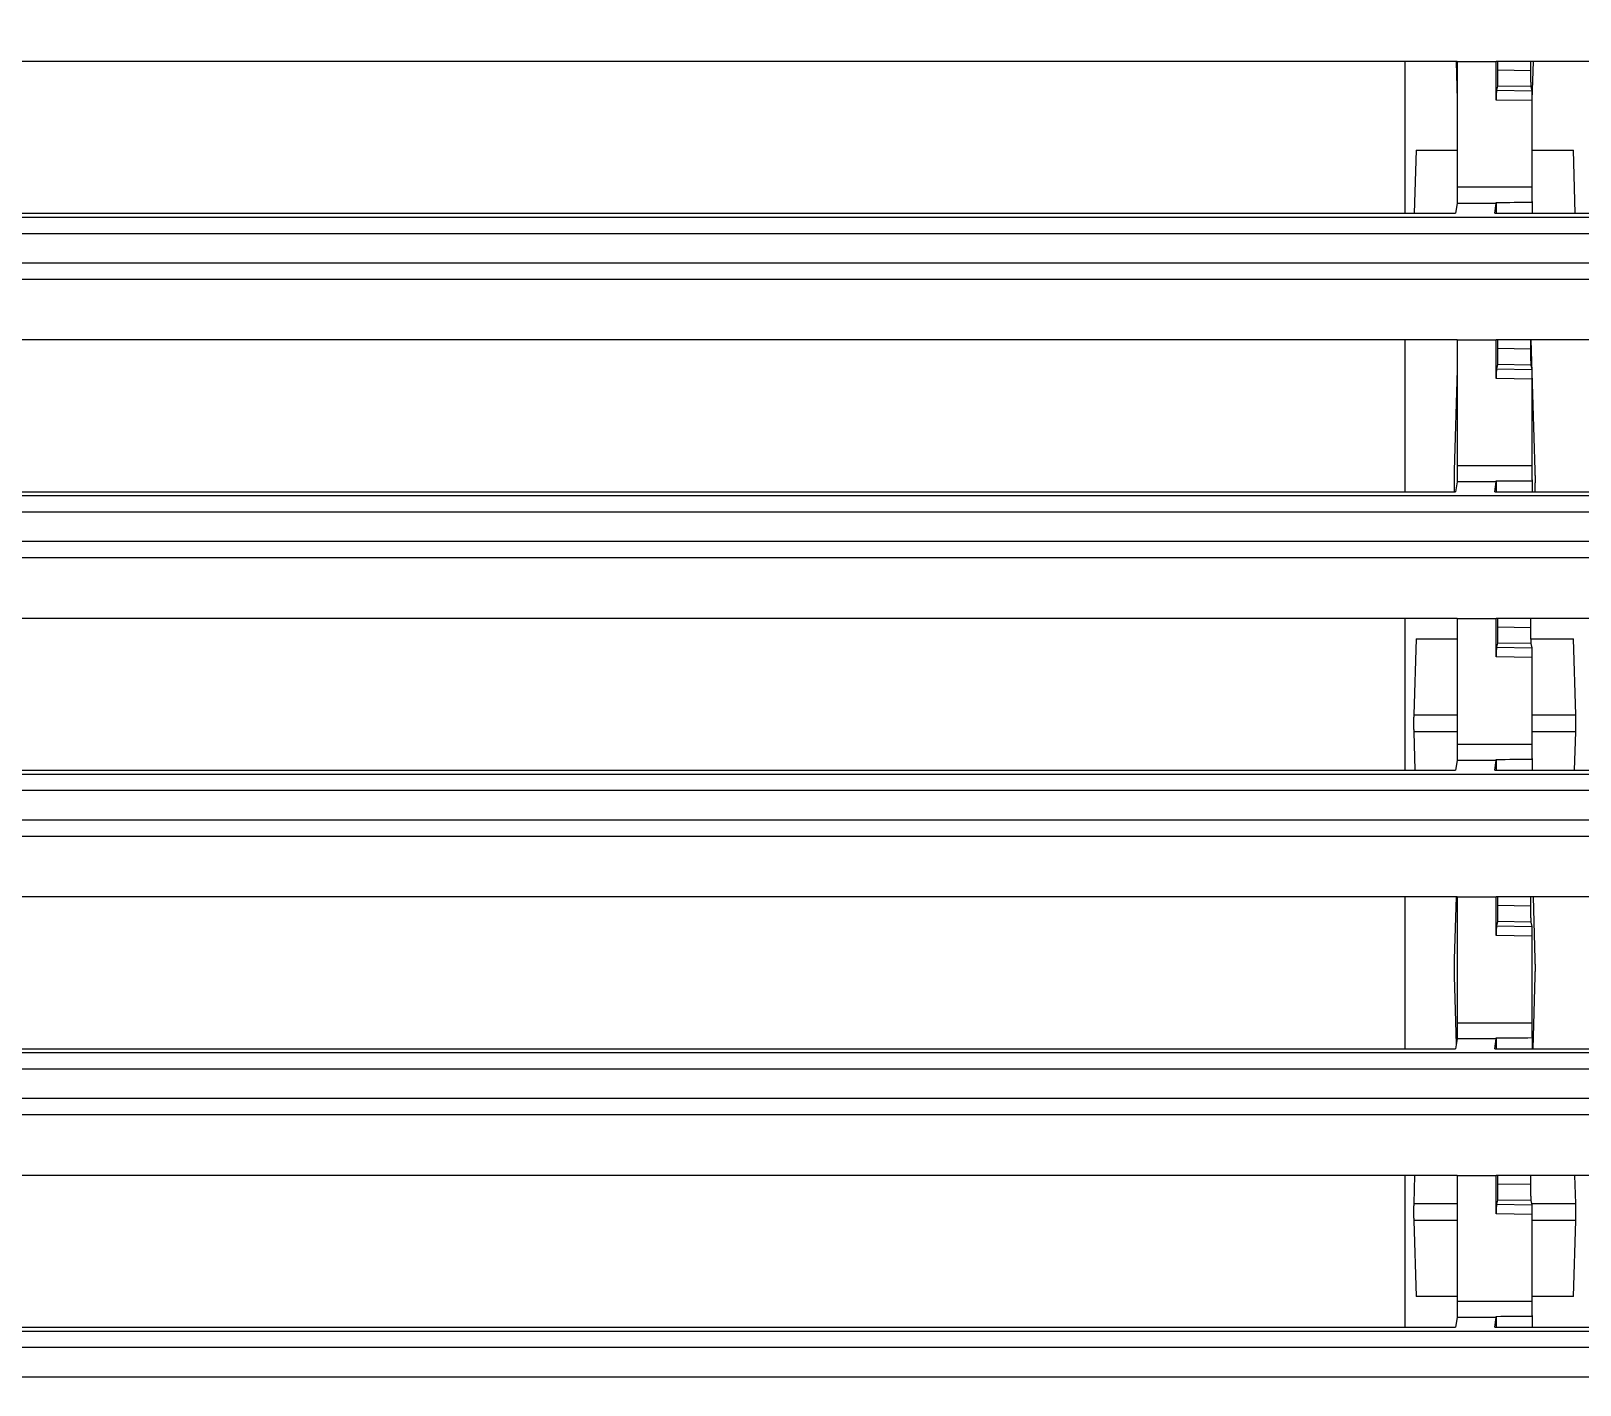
# Model space of a CAD drawing. Header units: millimetres. Extents: x -56261 to 196039, y 9480 to 100001.
# Drawn here: x 33860.22 to 33892.71, y 95823.95 to 95852.35 of the extents above; entities that cross this region are included whole.
import ezdxf

# ---------------------------------------------------------------- set-up
doc = ezdxf.new("R2010")
doc.units = ezdxf.units.MM
doc.set_wipeout_variables(frame=1)
doc.layers.add('SS-AIRCON', color=5, linetype='Continuous')
doc.layers.add('SS-TEXT', color=7, linetype='Continuous')

# ---------------------------------------------------------------- blocks, each defined once
blk = doc.blocks.new('I48T')
at = {"layer": 'SS-AIRCON', "color": 0, "linetype": 'Continuous'}
for p, q in [((-599.9007, -128.01793), (599.9006, -128.01793)), ((599.9006, -128.93208), (-599.9007, -128.93208)), ((578.5326, -129.43017), (-578.5326, -129.43017)), ((-296.101, -129.54772), (-379.5009, -129.54772)), ((-296.101, -129.54772), (-296.143, -129.84899)), ((-296.143, -129.84899), (-294.943, -129.84899)), ((-294.943, -129.84899), (-294.9009, -129.54772)), ((-211.501, -129.54772), (-294.9009, -129.54772)), ((-293.35, -129.54772), (-293.35, -134.21102)), ((-298.5163, -130.4882), (-298.587, -132.82646)), ((-298.5163, -130.4882), (-297.2515, -130.4882)), ((-294.9485, -130.3476), (-297.2515, -130.3476)), ((-297.2515, -130.3476), (-297.2515, -133.0062)), ((-294.9485, -134.21102), (-294.9485, -130.3476)), ((-294.9485, -130.4882), (-293.6838, -130.4882)), ((-293.6131, -132.82646), (-293.6838, -130.4882)), ((-298.587, -132.82646), (-297.2515, -132.82646)), ((-297.2515, -133.0062), (-296.1486, -133.02548)), ((-296.1486, -133.02548), (-296.1486, -134.21102)), ((-294.9485, -132.82646), (-293.6131, -132.82646)), ((-298.587, -133.34608), (-298.5608, -134.21102)), ((-297.2387, -133.34608), (-298.587, -133.34608)), ((-297.248, -133.3059), (-297.2179, -133.4358)), ((-296.1521, -133.32505), (-297.248, -133.3059)), ((-297.2179, -133.4358), (-296.182, -133.45296)), ((-296.182, -133.45296), (-296.1521, -133.32505)), ((-293.6131, -133.34608), (-294.9485, -133.34608)), ((-293.6392, -134.21102), (-293.6131, -133.34608)), ((-297.2121, -133.93513), (-297.2121, -134.21102)), ((-296.1878, -133.9521), (-297.2121, -133.93513)), ((-296.1878, -134.21102), (-296.1878, -133.9521)), ((-379.5485, -134.21102), (-296.1486, -134.21102)), ((-294.9485, -134.21102), (-296.1486, -134.21102)), ((-294.9485, -134.21102), (-211.5486, -134.21102)), ((580.0736, -136.07954), (-580.0736, -136.07954)), ((-599.9007, -136.56793), (599.9006, -136.56793)), ((599.9006, -137.48208), (-599.9007, -137.48208)), ((578.5326, -137.98017), (-578.5326, -137.98017)), ((-296.101, -138.09772), (-379.5009, -138.09772)), ((-297.2778, -138.09772), (-297.3452, -140.32427)), ((-296.101, -138.09772), (-296.143, -138.39899)), ((-296.143, -138.39899), (-294.943, -138.39899)), ((-294.943, -138.39899), (-294.9009, -138.09772)), ((-294.8548, -140.32427), (-294.9184, -138.22327)), ((-211.501, -138.09772), (-294.9009, -138.09772)), ((-293.35, -138.09772), (-293.35, -142.76102)), ((-297.2515, -138.8976), (-297.2515, -141.5562)), ((-294.9485, -138.8976), (-297.2515, -138.8976)), ((-294.9485, -142.76102), (-294.9485, -138.8976)), ((-297.3452, -140.84763), (-297.2873, -142.76102)), ((-294.9127, -142.76102), (-294.8549, -140.84763)), ((-297.2515, -141.5562), (-296.1486, -141.57548)), ((-296.1486, -141.57548), (-296.1486, -142.76102)), ((-297.248, -141.8559), (-297.2179, -141.9858)), ((-296.1521, -141.87505), (-297.248, -141.8559)), ((-297.2179, -141.9858), (-296.182, -142.00296)), ((-296.182, -142.00296), (-296.1521, -141.87505)), ((-297.2121, -142.48513), (-297.2121, -142.76102)), ((-296.1878, -142.5021), (-297.2121, -142.48513)), ((-296.1878, -142.76102), (-296.1878, -142.5021)), ((-379.5485, -142.76102), (-296.1486, -142.76102)), ((-294.9485, -142.76102), (-296.1486, -142.76102)), ((-294.9485, -142.76102), (-211.5486, -142.76102)), ((580.0736, -144.62954), (-580.0736, -144.62954)), ((-599.9007, -145.11793), (599.9006, -145.11793)), ((599.9006, -146.03208), (-599.9007, -146.03208)), ((578.5326, -146.53017), (-578.5326, -146.53017)), ((-296.101, -146.64772), (-379.5009, -146.64772)), ((-298.5513, -146.64772), (-298.587, -147.82646)), ((-296.101, -146.64772), (-296.143, -146.94899)), ((-296.143, -146.94899), (-294.943, -146.94899)), ((-294.943, -146.94899), (-294.9009, -146.64772)), ((-211.501, -146.64772), (-294.9009, -146.64772)), ((-293.6131, -147.82646), (-293.6487, -146.64772)), ((-293.35, -146.64772), (-293.35, -151.31102)), ((-297.2515, -147.4476), (-297.2515, -150.1062)), ((-294.9485, -147.4476), (-297.2515, -147.4476)), ((-294.9485, -151.31102), (-294.9485, -147.4476)), ((-298.587, -147.82646), (-297.2515, -147.82646)), ((-294.9485, -147.82646), (-293.6131, -147.82646)), ((-298.587, -148.34608), (-298.5163, -150.68435)), ((-297.2515, -148.34608), (-298.587, -148.34608)), ((-293.6131, -148.34608), (-294.9485, -148.34608)), ((-293.6838, -150.68435), (-293.6131, -148.34608)), ((-297.2515, -150.1062), (-296.1486, -150.12548)), ((-296.1486, -150.12548), (-296.1486, -151.31102)), ((-297.2048, -150.68435), (-298.5163, -150.68435)), ((-297.248, -150.4059), (-297.2179, -150.5358)), ((-296.1521, -150.42505), (-297.248, -150.4059)), ((-297.2179, -150.5358), (-296.182, -150.55296)), ((-296.182, -150.55296), (-296.1521, -150.42505)), ((-293.6838, -150.68435), (-294.9485, -150.68435)), ((-296.1878, -151.0521), (-297.2121, -151.03513)), ((-297.2121, -151.03513), (-297.2121, -151.31102)), ((-296.1878, -151.31102), (-296.1878, -151.0521)), ((-379.5485, -151.31102), (-296.1486, -151.31102)), ((-294.9485, -151.31102), (-296.1486, -151.31102)), ((-294.9485, -151.31102), (-211.5486, -151.31102)), ((580.0736, -153.17954), (-580.0736, -153.17954)), ((-599.9007, -153.66793), (599.9006, -153.66793)), ((599.9006, -154.58208), (-599.9007, -154.58208)), ((578.5326, -155.08017), (-578.5326, -155.08017)), ((-296.101, -155.19772), (-379.5009, -155.19772)), ((-297.3414, -155.19772), (-297.3452, -155.32427)), ((-296.101, -155.19772), (-296.143, -155.49899)), ((-296.143, -155.49899), (-294.943, -155.49899)), ((-294.943, -155.49899), (-294.9009, -155.19772)), ((-211.501, -155.19772), (-294.9009, -155.19772)), ((-294.8548, -155.32427), (-294.8587, -155.19772)), ((-293.35, -155.19772), (-293.35, -159.86102)), ((-297.3452, -155.84763), (-297.2238, -159.86102)), ((-297.2515, -155.9976), (-294.9485, -155.9976)), ((-297.2515, -155.9976), (-297.2515, -158.6562)), ((-294.9485, -158.9442), (-294.8549, -155.84763)), ((-294.9485, -159.86102), (-294.9485, -155.9976)), ((-297.2515, -158.6562), (-296.1486, -158.67548)), ((-296.1486, -158.67548), (-296.1486, -159.86102)), ((-296.1521, -158.97505), (-297.248, -158.9559)), ((-297.248, -158.9559), (-297.2179, -159.0858)), ((-297.2179, -159.0858), (-296.182, -159.10296)), ((-296.182, -159.10296), (-296.1521, -158.97505)), ((-297.2121, -159.58513), (-297.2121, -159.86102)), ((-296.1878, -159.6021), (-297.2121, -159.58513)), ((-296.1878, -159.86102), (-296.1878, -159.6021)), ((-379.5485, -159.86102), (-296.1486, -159.86102)), ((-294.9485, -159.86102), (-296.1486, -159.86102)), ((-294.9485, -159.86102), (-211.5486, -159.86102)), ((580.0736, -161.72954), (-580.0736, -161.72954)), ((-599.9007, -162.21793), (599.9006, -162.21793)), ((599.9006, -163.13208), (-599.9007, -163.13208)), ((578.5326, -163.63017), (-578.5326, -163.63017)), ((-296.101, -163.74772), (-379.5009, -163.74772)), ((-298.5748, -163.74772), (-298.5163, -165.68435)), ((-296.101, -163.74772), (-296.143, -164.04899)), ((-296.143, -164.04899), (-294.943, -164.04899)), ((-294.943, -164.04899), (-294.9009, -163.74772)), ((-211.501, -163.74772), (-294.9009, -163.74772)), ((-293.6838, -165.68435), (-293.6252, -163.74772)), ((-293.35, -163.74772), (-293.35, -168.41102)), ((-297.2515, -164.5476), (-294.9485, -164.5476)), ((-297.2515, -164.5476), (-297.2515, -167.2062)), ((-294.9485, -168.41102), (-294.9485, -164.5476)), ((-297.2515, -165.68435), (-298.5163, -165.68435)), ((-293.6838, -165.68435), (-294.9485, -165.68435)), ((-297.2515, -167.22721), (-297.2873, -168.41102)), ((-297.2515, -167.2062), (-296.1486, -167.22548)), ((-296.1486, -167.22548), (-296.1486, -168.41102)), ((-294.9127, -168.41102), (-294.9485, -167.22792)), ((-297.248, -167.5059), (-297.2179, -167.6358)), ((-296.1521, -167.52505), (-297.248, -167.5059)), ((-297.2179, -167.6358), (-296.182, -167.65296)), ((-296.182, -167.65296), (-296.1521, -167.52505)), ((-297.2121, -168.13513), (-297.2121, -168.41102)), ((-296.1878, -168.1521), (-297.2121, -168.13513)), ((-296.1878, -168.41102), (-296.1878, -168.1521)), ((-379.5485, -168.41102), (-296.1486, -168.41102)), ((-294.9485, -168.41102), (-296.1486, -168.41102)), ((-294.9485, -168.41102), (-211.5486, -168.41102))]:
    blk.add_line(p, q, dxfattribs=at)
for points in [[(-294.9485, -130.34776), (-294.9485, -130.32752, -0.00015417), (-294.9485, -130.3069, -0.00014445), (-294.9485, -130.28588, -0.0001431), (-294.9485, -130.26452, -0.00015224), (-294.9485, -130.24287, -0.00015828), (-294.9484, -130.22102, -0.00016426), (-294.9484, -130.199, -0.00017042), (-294.9483, -130.17691, -0.00017951), (-294.9482, -130.15482, -0.00018843), (-294.9481, -130.13282, -0.00019986), (-294.948, -130.11099, -0.00021187), (-294.9478, -130.08943, -0.00022695), (-294.9477, -130.06824, -0.00024387), (-294.9475, -130.04751, -0.00026493), (-294.9473, -130.02736, -0.00028812), (-294.9471, -130.00787, -0.00031515), (-294.9468, -129.98917, -0.00035238), (-294.9466, -129.9713, -0.00040256), (-294.9463, -129.9544, -0.00044589), (-294.9461, -129.93854, -0.00047758), (-294.9458, -129.92383, -0.00060606), (-294.9455, -129.91023, -0.0008611), (-294.9452, -129.89781, -0.00083349), (-294.9448, -129.88687, -0.00037348), (-294.9446, -129.87763, -0.00150365), (-294.9442, -129.86882, -0.0044316), (-294.9436, -129.85922, -0.00432292), (-294.9428, -129.84903, -0.00350896)], [(-297.2559, -129.88813), (-297.2556, -129.89696, -0.00099424), (-297.2553, -129.90658, -0.00084072), (-297.255, -129.91701, -0.00071384), (-297.2547, -129.9282, -0.00062178), (-297.2545, -129.94014, -0.00054501), (-297.2542, -129.95277, -0.00048371), (-297.2539, -129.96607, -0.000432), (-297.2537, -129.97998, -0.00039046), (-297.2535, -129.99448, -0.00035484), (-297.2533, -130.00949, -0.00032497), (-297.2531, -130.025, -0.00029928), (-297.2529, -130.04092, -0.0002771), (-297.2527, -130.05724, -0.00025834), (-297.2525, -130.07388, -0.00024182), (-297.2524, -130.0908, -0.00022717), (-297.2523, -130.10795, -0.0002132), (-297.2521, -130.12527, -0.00020365), (-297.252, -130.14273, -0.00019619), (-297.2519, -130.16031, -0.00018354), (-297.2519, -130.17786, -0.0001663), (-297.2518, -130.19531, -0.00017303), (-297.2517, -130.21298, -0.00019227), (-297.2517, -130.23095, -0.0001477), (-297.2516, -130.24779, -0.00006361), (-297.2516, -130.26297, -0.00018789), (-297.2516, -130.282, -0.00030598), (-297.2516, -130.31064, -0.00015479), (-297.2516, -130.34776, -0.00008543)], [(-298.5868, -132.82652), (-298.587, -132.83192, 0.00066429), (-298.5871, -132.83775, 0.00055652), (-298.5873, -132.84403, 0.00049307), (-298.5875, -132.85074, 0.00046799), (-298.5876, -132.85791, 0.00043363), (-298.5878, -132.86554, 0.00040368), (-298.5879, -132.87364, 0.0003747), (-298.5881, -132.8822, 0.00035428), (-298.5883, -132.89123, 0.00033252), (-298.5884, -132.90072, 0.00031631), (-298.5885, -132.91067, 0.00029925), (-298.5887, -132.92105, 0.00028682), (-298.5888, -132.93187, 0.00027355), (-298.5889, -132.9431, 0.00026393), (-298.589, -132.95474, 0.00025365), (-298.5891, -132.96674, 0.0002463), (-298.5892, -132.97909, 0.00023848), (-298.5893, -132.99175, 0.00023299), (-298.5894, -133.00471, 0.00022724), (-298.5894, -133.0179, 0.00022333), (-298.5895, -133.03132, 0.00021939), (-298.5895, -133.0449, 0.00021688), (-298.5896, -133.05862, 0.00021458), (-298.5896, -133.07242, 0.00021335), (-298.5896, -133.08627, 0.00021258), (-298.5896, -133.10012, 0.00021257), (-298.5896, -133.11393, 0.0002133), (-298.5895, -133.12764, 0.0002145), (-298.5895, -133.14123, 0.00021678), (-298.5894, -133.15465, 0.00021928), (-298.5894, -133.16785, 0.00022316), (-298.5893, -133.18081, 0.00022696), (-298.5892, -133.19348, 0.00023278), (-298.5891, -133.20584, 0.00023852), (-298.589, -133.21785, 0.00024591), (-298.5889, -133.22949, 0.00025209), (-298.5888, -133.24073, 0.0002638), (-298.5887, -133.25156, 0.00027759), (-298.5885, -133.26197, 0.00028512), (-298.5884, -133.27191, 0.00028171), (-298.5883, -133.28136, 0.00032007), (-298.5881, -133.29045, 0.00039201), (-298.5879, -133.2992, 0.0003364), (-298.5878, -133.30714, 0.000157), (-298.5877, -133.31408, 0.00048175), (-298.5875, -133.32197, 0.00094035), (-298.5872, -133.33281, 0.00057096), (-298.5868, -133.34623, 0.00034664)], [(-296.1521, -133.3249), (-296.152, -133.32387, 0.02757607), (-296.1518, -133.32215, 0.00979446), (-296.1516, -133.31972, 0.00501631), (-296.1514, -133.31658, 0.00322852), (-296.1513, -133.31268, 0.0021841), (-296.1511, -133.30803, 0.00159411), (-296.1509, -133.30258, 0.00120225), (-296.1507, -133.29637, 0.0009586), (-296.1506, -133.28937, 0.00077405), (-296.1504, -133.28161, 0.00064754), (-296.1502, -133.27308, 0.00054601), (-296.1501, -133.26383, 0.00047269), (-296.1499, -133.25386, 0.00041186), (-296.1498, -133.24323, 0.00036624), (-296.1496, -133.23196, 0.00032623), (-296.1495, -133.22012, 0.00029418), (-296.1494, -133.20774, 0.00026972), (-296.1493, -133.19488, 0.00025203), (-296.1491, -133.18157, 0.00022789), (-296.149, -133.16797, 0.00020145), (-296.149, -133.15415, 0.00020526), (-296.1489, -133.13988, 0.00022411), (-296.1488, -133.12512, 0.00016778), (-296.1487, -133.11113, 0.00007051), (-296.1487, -133.0984, 0.00021112), (-296.1487, -133.08221, 0.00033785), (-296.1486, -133.05761, 0.00016806), (-296.1486, -133.02559, 0.00009145)], [(-293.6129, -133.34623), (-293.6128, -133.34082, 0.00058757), (-293.6126, -133.33497, 0.00049241), (-293.6125, -133.32869, 0.0004364), (-293.6124, -133.32197, 0.00041432), (-293.6122, -133.31478, 0.000384), (-293.6121, -133.30714, 0.00035756), (-293.6119, -133.29902, 0.00033196), (-293.6118, -133.29045, 0.00031394), (-293.6117, -133.28141, 0.00029472), (-293.6115, -133.27191, 0.0002804), (-293.6114, -133.26196, 0.00026532), (-293.6113, -133.25156, 0.00025435), (-293.6112, -133.24073, 0.00024263), (-293.6111, -133.22949, 0.00023413), (-293.611, -133.21785, 0.00022505), (-293.6109, -133.20584, 0.00021856), (-293.6108, -133.19348, 0.00021165), (-293.6107, -133.18081, 0.0002068), (-293.6107, -133.16785, 0.00020173), (-293.6106, -133.15465, 0.00019829), (-293.6106, -133.14123, 0.00019481), (-293.6105, -133.12764, 0.00019261), (-293.6105, -133.11393, 0.00019059), (-293.6105, -133.10012, 0.00018952), (-293.6105, -133.08627, 0.00018887), (-293.6105, -133.07242, 0.00018888), (-293.6105, -133.05862, 0.00018956), (-293.6105, -133.0449, 0.00019065), (-293.6106, -133.03132, 0.0001927), (-293.6106, -133.0179, 0.00019495), (-293.6107, -133.00471, 0.00019843), (-293.6107, -132.99175, 0.00020183), (-293.6108, -132.97909, 0.00020703), (-293.6109, -132.96674, 0.00021217), (-293.611, -132.95474, 0.00021878), (-293.6111, -132.9431, 0.00022431), (-293.6112, -132.93188, 0.00023477), (-293.6113, -132.92105, 0.00024708), (-293.6114, -132.91066, 0.00025383), (-293.6115, -132.90072, 0.00025084), (-293.6117, -132.89128, 0.00028505), (-293.6118, -132.8822, 0.0003492), (-293.6119, -132.87347, 0.00029974), (-293.6121, -132.86554, 0.00013991), (-293.6122, -132.85861, 0.00042939), (-293.6124, -132.85074, 0.00083854), (-293.6126, -132.83991, 0.0005094), (-293.6129, -132.82652, 0.00030936)], [(-297.2179, -133.43581), (-297.2176, -133.43785, -0.02422455), (-297.2173, -133.44126, -0.00848264), (-297.217, -133.4461, -0.00425076), (-297.2167, -133.45233, -0.00267022), (-297.2164, -133.46002, -0.00179237), (-297.2161, -133.46912, -0.00130113), (-297.2158, -133.47965, -0.00098012), (-297.2156, -133.49153, -0.0007781), (-297.2153, -133.50477, -0.00062891), (-297.215, -133.51925, -0.00052468), (-297.2148, -133.53497, -0.0004434), (-297.2145, -133.55178, -0.00038307), (-297.2143, -133.56966, -0.00033467), (-297.214, -133.58846, -0.00029698), (-297.2138, -133.60813, -0.0002654), (-297.2136, -133.62851, -0.00023901), (-297.2134, -133.64953, -0.00021952), (-297.2133, -133.67109, -0.00020436), (-297.2131, -133.6931, -0.00018571), (-297.2129, -133.71533, -0.00016453), (-297.2128, -133.73764, -0.00016657), (-297.2127, -133.7604, -0.00017981), (-297.2126, -133.78366, -0.00013696), (-297.2125, -133.80554, -0.00006139), (-297.2124, -133.82532, -0.00016814), (-297.2123, -133.85008, -0.00026745), (-297.2123, -133.88721, -0.00013582), (-297.2122, -133.93526, -0.0000755)], [(-294.9485, -138.89775), (-294.9485, -138.87751, -0.00015418), (-294.9485, -138.85689, -0.00014446), (-294.9485, -138.83587, -0.00014311), (-294.9485, -138.81451, -0.00015224), (-294.9485, -138.79287, -0.00015828), (-294.9484, -138.77101, -0.00016427), (-294.9484, -138.749, -0.00017042), (-294.9483, -138.72691, -0.00017951), (-294.9482, -138.70482, -0.00018843), (-294.9481, -138.68281, -0.00019986), (-294.948, -138.66098, -0.00021187), (-294.9478, -138.63942, -0.00022695), (-294.9477, -138.61823, -0.00024386), (-294.9475, -138.59751, -0.00026492), (-294.9473, -138.57736, -0.00028812), (-294.9471, -138.55787, -0.00031514), (-294.9468, -138.53916, -0.00035237), (-294.9466, -138.5213, -0.00040255), (-294.9463, -138.5044, -0.00044588), (-294.9461, -138.48853, -0.00047756), (-294.9458, -138.47383, -0.00060603), (-294.9455, -138.46022, -0.00086105), (-294.9452, -138.4478, -0.00083344), (-294.9448, -138.43687, -0.00037345), (-294.9446, -138.42762, -0.00150353), (-294.9442, -138.41881, -0.00443109), (-294.9436, -138.40921, -0.00432218), (-294.9428, -138.39902, -0.00350819)], [(-297.2559, -138.43812), (-297.2556, -138.44695, -0.00099409), (-297.2553, -138.45657, -0.00084061), (-297.255, -138.467, -0.00071376), (-297.2547, -138.4782, -0.00062171), (-297.2545, -138.49014, -0.00054496), (-297.2542, -138.50276, -0.00048367), (-297.2539, -138.51606, -0.00043197), (-297.2537, -138.52997, -0.00039044), (-297.2535, -138.54447, -0.00035482), (-297.2533, -138.55949, -0.00032495), (-297.2531, -138.57499, -0.00029926), (-297.2529, -138.59092, -0.0002771), (-297.2527, -138.60723, -0.00025833), (-297.2525, -138.62387, -0.00024182), (-297.2524, -138.6408, -0.00022716), (-297.2523, -138.65794, -0.0002132), (-297.2521, -138.67526, -0.00020364), (-297.252, -138.69273, -0.00019619), (-297.2519, -138.71031, -0.00018354), (-297.2519, -138.72786, -0.0001663), (-297.2518, -138.74531, -0.00017303), (-297.2517, -138.76298, -0.00019227), (-297.2517, -138.78095, -0.0001477), (-297.2516, -138.79778, -0.00006361), (-297.2516, -138.81296, -0.00018789), (-297.2516, -138.83199, -0.00030599), (-297.2516, -138.86063, -0.00015479), (-297.2516, -138.89775, -0.00008543)], [(-297.3451, -140.32643), (-297.3453, -140.33182, 0.00062585), (-297.3454, -140.33765, 0.00052423), (-297.3456, -140.34392, 0.00046438), (-297.3457, -140.35062, 0.0004407), (-297.3459, -140.35779, 0.00040829), (-297.346, -140.36541, 0.00038004), (-297.3462, -140.37351, 0.00035271), (-297.3463, -140.38206, 0.00033346), (-297.3465, -140.39109, 0.00031295), (-297.3466, -140.40057, 0.00029766), (-297.3467, -140.41051, 0.00028158), (-297.3469, -140.42089, 0.00026986), (-297.347, -140.43171, 0.00025736), (-297.3471, -140.44294, 0.00024829), (-297.3472, -140.45457, 0.0002386), (-297.3473, -140.46656, 0.00023167), (-297.3474, -140.47891, 0.0002243), (-297.3475, -140.49157, 0.00021912), (-297.3475, -140.50452, 0.0002137), (-297.3476, -140.51772, 0.00021001), (-297.3476, -140.53113, 0.00020629), (-297.3477, -140.54472, 0.00020392), (-297.3477, -140.55843, 0.00020174), (-297.3477, -140.57223, 0.00020057), (-297.3477, -140.58608, 0.00019984), (-297.3477, -140.59993, 0.00019985), (-297.3477, -140.61374, 0.00020057), (-297.3477, -140.62745, 0.00020173), (-297.3476, -140.64104, 0.00020391), (-297.3476, -140.65445, 0.0002063), (-297.3475, -140.66765, 0.00020999), (-297.3475, -140.6806, 0.00021359), (-297.3474, -140.69326, 0.00021911), (-297.3473, -140.70561, 0.00022455), (-297.3472, -140.71761, 0.00023155), (-297.3471, -140.72924, 0.00023742), (-297.347, -140.74046, 0.0002485), (-297.3469, -140.75129, 0.00026154), (-297.3467, -140.76168, 0.0002687), (-297.3466, -140.77161, 0.00026554), (-297.3465, -140.78105, 0.00030177), (-297.3463, -140.79013, 0.0003697), (-297.3462, -140.79886, 0.00031735), (-297.346, -140.80678, 0.00014814), (-297.3459, -140.81371, 0.00045465), (-297.3457, -140.82158, 0.00088798), (-297.3455, -140.8324, 0.0005395), (-297.3451, -140.84578, 0.00032766)], [(-294.8546, -140.84578), (-294.8545, -140.84038, 0.00055127), (-294.8544, -140.83456, 0.00046177), (-294.8542, -140.82828, 0.00040908), (-294.8541, -140.82158, 0.00038823), (-294.8539, -140.81441, 0.00035969), (-294.8538, -140.80678, 0.00033481), (-294.8537, -140.79868, 0.00031075), (-294.8536, -140.79013, 0.0002938), (-294.8534, -140.7811, 0.00027573), (-294.8533, -140.77161, 0.00026227), (-294.8532, -140.76167, 0.00024811), (-294.8531, -140.75129, 0.0002378), (-294.853, -140.74047, 0.00022678), (-294.8529, -140.72924, 0.0002188), (-294.8528, -140.71761, 0.00021027), (-294.8527, -140.70561, 0.00020416), (-294.8526, -140.69326, 0.00019767), (-294.8526, -140.6806, 0.00019311), (-294.8525, -140.66765, 0.00018834), (-294.8525, -140.65445, 0.00018509), (-294.8524, -140.64104, 0.00018182), (-294.8524, -140.62745, 0.00017973), (-294.8524, -140.61374, 0.00017782), (-294.8523, -140.59993, 0.00017679), (-294.8523, -140.58608, 0.00017615), (-294.8523, -140.57223, 0.00017615), (-294.8524, -140.55843, 0.00017679), (-294.8524, -140.54472, 0.00017782), (-294.8524, -140.53113, 0.00017974), (-294.8525, -140.51772, 0.00018185), (-294.8525, -140.50452, 0.00018511), (-294.8526, -140.49157, 0.00018829), (-294.8526, -140.47891, 0.00019316), (-294.8527, -140.46656, 0.00019797), (-294.8528, -140.45457, 0.00020414), (-294.8529, -140.44294, 0.00020932), (-294.853, -140.43172, 0.0002191), (-294.8531, -140.42089, 0.00023061), (-294.8532, -140.4105, 0.00023693), (-294.8533, -140.40057, 0.00023415), (-294.8534, -140.39114, 0.00026611), (-294.8536, -140.38206, 0.00032603), (-294.8537, -140.37333, 0.00027988), (-294.8538, -140.36541, 0.00013066), (-294.8539, -140.35849, 0.000401), (-294.8541, -140.35062, 0.00078328), (-294.8543, -140.33981, 0.00047595), (-294.8546, -140.32643, 0.00028908)], [(-296.1521, -141.87489), (-296.152, -141.87386, 0.02759973), (-296.1518, -141.87214, 0.00979945), (-296.1516, -141.86971, 0.00501809), (-296.1514, -141.86658, 0.0032294), (-296.1513, -141.86267, 0.00218456), (-296.1511, -141.85802, 0.00159438), (-296.1509, -141.85257, 0.00120242), (-296.1507, -141.84637, 0.00095871), (-296.1506, -141.83936, 0.00077413), (-296.1504, -141.8316, 0.00064759), (-296.1502, -141.82307, 0.00054604), (-296.1501, -141.81382, 0.00047272), (-296.1499, -141.80385, 0.00041189), (-296.1498, -141.79323, 0.00036626), (-296.1496, -141.78195, 0.00032625), (-296.1495, -141.77011, 0.00029419), (-296.1494, -141.75773, 0.00026972), (-296.1493, -141.74487, 0.00025203), (-296.1491, -141.73156, 0.00022789), (-296.149, -141.71796, 0.00020146), (-296.149, -141.70414, 0.00020526), (-296.1489, -141.68988, 0.00022411), (-296.1488, -141.67511, 0.00016778), (-296.1487, -141.66113, 0.00007051), (-296.1487, -141.64839, 0.00021112), (-296.1487, -141.6322, 0.00033784), (-296.1486, -141.6076, 0.00016806), (-296.1486, -141.57558, 0.00009145)], [(-297.2179, -141.9858), (-297.2176, -141.98784, -0.02421258), (-297.2173, -141.99125, -0.00848021), (-297.217, -141.99609, -0.00424993), (-297.2167, -142.00232, -0.00266982), (-297.2164, -142.01002, -0.00179216), (-297.2161, -142.01911, -0.001301), (-297.2158, -142.02965, -0.00098005), (-297.2156, -142.04153, -0.00077805), (-297.2153, -142.05476, -0.00062887), (-297.215, -142.06925, -0.00052465), (-297.2148, -142.08496, -0.00044338), (-297.2145, -142.10178, -0.00038306), (-297.2143, -142.11965, -0.00033466), (-297.214, -142.13846, -0.00029698), (-297.2138, -142.15812, -0.0002654), (-297.2136, -142.17851, -0.000239), (-297.2134, -142.19953, -0.00021952), (-297.2133, -142.22108, -0.00020436), (-297.2131, -142.24309, -0.00018571), (-297.2129, -142.26532, -0.00016453), (-297.2128, -142.28764, -0.00016657), (-297.2127, -142.31039, -0.00017981), (-297.2126, -142.33365, -0.00013696), (-297.2125, -142.35553, -0.00006139), (-297.2124, -142.37532, -0.00016814), (-297.2123, -142.40007, -0.00026746), (-297.2123, -142.43721, -0.00013582), (-297.2122, -142.48525, -0.0000755)], [(-294.9485, -147.44775), (-294.9485, -147.42751, -0.00015418), (-294.9485, -147.40688, -0.00014446), (-294.9485, -147.38586, -0.00014311), (-294.9485, -147.3645, -0.00015225), (-294.9485, -147.34286, -0.00015829), (-294.9484, -147.321, -0.00016427), (-294.9484, -147.29899, -0.00017042), (-294.9483, -147.2769, -0.00017951), (-294.9482, -147.25481, -0.00018843), (-294.9481, -147.2328, -0.00019986), (-294.948, -147.21098, -0.00021187), (-294.9478, -147.18942, -0.00022695), (-294.9477, -147.16823, -0.00024386), (-294.9475, -147.1475, -0.00026492), (-294.9473, -147.12735, -0.00028811), (-294.9471, -147.10786, -0.00031514), (-294.9468, -147.08916, -0.00035237), (-294.9466, -147.07129, -0.00040254), (-294.9463, -147.05439, -0.00044586), (-294.9461, -147.03853, -0.00047755), (-294.9458, -147.02382, -0.00060601), (-294.9455, -147.01022, -0.00086101), (-294.9452, -146.99779, -0.00083339), (-294.9448, -146.98686, -0.00037343), (-294.9446, -146.97762, -0.00150341), (-294.9442, -146.9688, -0.00443059), (-294.9436, -146.9592, -0.00432143), (-294.9428, -146.94901, -0.00350742)], [(-297.2559, -146.98811), (-297.2556, -146.99694, -0.00099394), (-297.2553, -147.00656, -0.0008405), (-297.255, -147.017, -0.00071368), (-297.2547, -147.02819, -0.00062165), (-297.2545, -147.04013, -0.00054491), (-297.2542, -147.05276, -0.00048363), (-297.2539, -147.06606, -0.00043194), (-297.2537, -147.07997, -0.00039042), (-297.2535, -147.09447, -0.0003548), (-297.2533, -147.10948, -0.00032494), (-297.2531, -147.12499, -0.00029925), (-297.2529, -147.14091, -0.00027709), (-297.2527, -147.15723, -0.00025832), (-297.2525, -147.17387, -0.00024181), (-297.2524, -147.19079, -0.00022716), (-297.2523, -147.20794, -0.00021319), (-297.2521, -147.22526, -0.00020364), (-297.252, -147.24272, -0.00019619), (-297.2519, -147.2603, -0.00018354), (-297.2519, -147.27785, -0.0001663), (-297.2518, -147.2953, -0.00017303), (-297.2517, -147.31297, -0.00019227), (-297.2517, -147.33094, -0.0001477), (-297.2516, -147.34777, -0.00006361), (-297.2516, -147.36295, -0.00018789), (-297.2516, -147.38198, -0.00030599), (-297.2516, -147.41063, -0.0001548), (-297.2516, -147.44775, -0.00008543)], [(-298.5868, -147.82633), (-298.5871, -147.83558, 0.00108764), (-298.5873, -147.84604, 0.0008177), (-298.5876, -147.85777, 0.00067846), (-298.5879, -147.87074, 0.00063237), (-298.5881, -147.88504, 0.00056844), (-298.5883, -147.90059, 0.00051676), (-298.5886, -147.91744, 0.00046977), (-298.5888, -147.93546, 0.00044058), (-298.5889, -147.95465, 0.00041068), (-298.5891, -147.97484, 0.0003911), (-298.5892, -147.99597, 0.00037187), (-298.5893, -148.01783, 0.00036022), (-298.5894, -148.04029, 0.00034975), (-298.5895, -148.06315, 0.00034466), (-298.5895, -148.08622, 0.00034076), (-298.5895, -148.10928, 0.0003395), (-298.5894, -148.13213, 0.00034467), (-298.5893, -148.1546, 0.00035474), (-298.5892, -148.17648, 0.00035911), (-298.5891, -148.19758, 0.00035366), (-298.5889, -148.21769, 0.00039598), (-298.5888, -148.23695, 0.00047735), (-298.5885, -148.25529, 0.00042307), (-298.5883, -148.27181, 0.00022305), (-298.5881, -148.28614, 0.00059984), (-298.5879, -148.30166, 0.00120641), (-298.5874, -148.32184, 0.00081297), (-298.5868, -148.34604, 0.0005302)], [(-293.6129, -148.34604), (-293.6128, -148.34064, 0.00059006), (-293.6126, -148.33481, 0.00049434), (-293.6125, -148.32853, 0.00043798), (-293.6124, -148.32182, 0.0004157), (-293.6122, -148.31464, 0.00038519), (-293.6121, -148.30701, 0.00035858), (-293.6119, -148.29891, 0.00033284), (-293.6118, -148.29035, 0.00031471), (-293.6117, -148.28132, 0.00029538), (-293.6115, -148.27183, 0.00028099), (-293.6114, -148.26188, 0.00026583), (-293.6113, -148.2515, 0.0002548), (-293.6112, -148.24067, 0.00024302), (-293.6111, -148.22944, 0.00023447), (-293.611, -148.21781, 0.00022534), (-293.6109, -148.20581, 0.00021882), (-293.6108, -148.19346, 0.00021187), (-293.6107, -148.18079, 0.00020699), (-293.6107, -148.16784, 0.00020188), (-293.6106, -148.15464, 0.00019842), (-293.6106, -148.14122, 0.00019492), (-293.6105, -148.12764, 0.00019269), (-293.6105, -148.11392, 0.00019065), (-293.6105, -148.10012, 0.00018955), (-293.6105, -148.08627, 0.00018888), (-293.6105, -148.07242, 0.00018887), (-293.6105, -148.05862, 0.00018952), (-293.6105, -148.0449, 0.00019059), (-293.6106, -148.03131, 0.00019262), (-293.6106, -148.01789, 0.00019484), (-293.6107, -148.00469, 0.0001983), (-293.6107, -147.99173, 0.00020167), (-293.6108, -147.97906, 0.00020684), (-293.6109, -147.96671, 0.00021195), (-293.611, -147.9547, 0.00021852), (-293.6111, -147.94306, 0.00022402), (-293.6112, -147.93182, 0.00023443), (-293.6113, -147.92099, 0.00024669), (-293.6114, -147.91058, 0.00025339), (-293.6115, -147.90064, 0.00025036), (-293.6117, -147.89119, 0.00028446), (-293.6118, -147.8821, 0.00034841), (-293.6119, -147.87335, 0.000299), (-293.6121, -147.86542, 0.00013955), (-293.6122, -147.85848, 0.00042821), (-293.6124, -147.85059, 0.00083589), (-293.6126, -147.83975, 0.00050757), (-293.6129, -147.82633, 0.00030818)], [(-296.1521, -150.42489), (-296.152, -150.42385, 0.02762343), (-296.1518, -150.42213, 0.00980444), (-296.1516, -150.4197, 0.00501988), (-296.1514, -150.41657, 0.00323027), (-296.1513, -150.41267, 0.00218502), (-296.1511, -150.40801, 0.00159465), (-296.1509, -150.40257, 0.00120259), (-296.1507, -150.39636, 0.00095883), (-296.1506, -150.38936, 0.00077421), (-296.1504, -150.3816, 0.00064765), (-296.1502, -150.37307, 0.00054608), (-296.1501, -150.36382, 0.00047275), (-296.1499, -150.35385, 0.00041191), (-296.1498, -150.34322, 0.00036627), (-296.1496, -150.33195, 0.00032626), (-296.1495, -150.32011, 0.0002942), (-296.1494, -150.30773, 0.00026973), (-296.1493, -150.29487, 0.00025204), (-296.1491, -150.28156, 0.00022789), (-296.149, -150.26795, 0.00020146), (-296.149, -150.25414, 0.00020526), (-296.1489, -150.23987, 0.00022411), (-296.1488, -150.22511, 0.00016778), (-296.1487, -150.21112, 0.00007051), (-296.1487, -150.19839, 0.00021112), (-296.1487, -150.1822, 0.00033784), (-296.1486, -150.1576, 0.00016806), (-296.1486, -150.12557, 0.00009145)], [(-297.2179, -150.5358), (-297.2176, -150.53783, -0.02420061), (-297.2173, -150.54124, -0.00847778), (-297.217, -150.54608, -0.00424909), (-297.2167, -150.55231, -0.00266942), (-297.2164, -150.56001, -0.00179195), (-297.2161, -150.56911, -0.00130088), (-297.2158, -150.57964, -0.00097997), (-297.2156, -150.59152, -0.000778), (-297.2153, -150.60476, -0.00062884), (-297.215, -150.61924, -0.00052463), (-297.2148, -150.63495, -0.00044337), (-297.2145, -150.65177, -0.00038304), (-297.2143, -150.66965, -0.00033466), (-297.214, -150.68845, -0.00029697), (-297.2138, -150.70812, -0.00026539), (-297.2136, -150.7285, -0.000239), (-297.2134, -150.74952, -0.00021951), (-297.2133, -150.77108, -0.00020436), (-297.2131, -150.79309, -0.00018571), (-297.2129, -150.81532, -0.00016453), (-297.2128, -150.83763, -0.00016657), (-297.2127, -150.86039, -0.00017981), (-297.2126, -150.88365, -0.00013696), (-297.2125, -150.90552, -0.00006139), (-297.2124, -150.92531, -0.00016815), (-297.2123, -150.95006, -0.00026746), (-297.2123, -150.9872, -0.00013582), (-297.2122, -151.03524, -0.0000755)], [(-297.3451, -155.32624), (-297.3453, -155.33164, 0.00062321), (-297.3454, -155.33748, 0.00052218), (-297.3456, -155.34376, 0.00046271), (-297.3457, -155.35048, 0.00043922), (-297.3459, -155.35766, 0.00040702), (-297.346, -155.36529, 0.00037895), (-297.3462, -155.3734, 0.00035178), (-297.3463, -155.38196, 0.00033264), (-297.3465, -155.391, 0.00031224), (-297.3466, -155.40049, 0.00029704), (-297.3467, -155.41044, 0.00028104), (-297.3469, -155.42083, 0.00026939), (-297.347, -155.43166, 0.00025695), (-297.3471, -155.44289, 0.00024793), (-297.3472, -155.45453, 0.00023829), (-297.3473, -155.46653, 0.0002314), (-297.3474, -155.47889, 0.00022406), (-297.3475, -155.49155, 0.00021892), (-297.3475, -155.50451, 0.00021353), (-297.3476, -155.51771, 0.00020987), (-297.3476, -155.53113, 0.00020618), (-297.3477, -155.54471, 0.00020384), (-297.3477, -155.55843, 0.00020168), (-297.3477, -155.57223, 0.00020054), (-297.3477, -155.58608, 0.00019983), (-297.3477, -155.59993, 0.00019984), (-297.3477, -155.61374, 0.00020054), (-297.3477, -155.62746, 0.00020168), (-297.3476, -155.64104, 0.00020384), (-297.3476, -155.65446, 0.0002062), (-297.3475, -155.66766, 0.00020986), (-297.3475, -155.68062, 0.00021345), (-297.3474, -155.69328, 0.00021893), (-297.3473, -155.70564, 0.00022435), (-297.3472, -155.71764, 0.00023132), (-297.3471, -155.72928, 0.00023715), (-297.347, -155.74051, 0.00024819), (-297.3469, -155.75134, 0.00026118), (-297.3467, -155.76174, 0.00026829), (-297.3466, -155.77169, 0.0002651), (-297.3465, -155.78113, 0.00030123), (-297.3463, -155.79021, 0.00036897), (-297.3462, -155.79896, 0.00031667), (-297.346, -155.80689, 0.00014781), (-297.3459, -155.81382, 0.00045357), (-297.3457, -155.8217, 0.00088554), (-297.3455, -155.83254, 0.00053781), (-297.3451, -155.84595, 0.00032657)], [(-294.9485, -155.99774), (-294.9485, -155.9775, -0.00015418), (-294.9485, -155.95688, -0.00014446), (-294.9485, -155.93585, -0.00014311), (-294.9485, -155.91449, -0.00015225), (-294.9485, -155.89285, -0.00015829), (-294.9484, -155.871, -0.00016427), (-294.9484, -155.84898, -0.00017042), (-294.9483, -155.82689, -0.00017951), (-294.9482, -155.8048, -0.00018843), (-294.9481, -155.7828, -0.00019986), (-294.948, -155.76097, -0.00021187), (-294.9478, -155.73941, -0.00022695), (-294.9477, -155.71822, -0.00024386), (-294.9475, -155.6975, -0.00026492), (-294.9473, -155.67735, -0.00028811), (-294.9471, -155.65786, -0.00031513), (-294.9468, -155.63915, -0.00035236), (-294.9466, -155.62128, -0.00040253), (-294.9463, -155.60439, -0.00044585), (-294.9461, -155.58852, -0.00047753), (-294.9458, -155.57382, -0.00060598), (-294.9455, -155.56021, -0.00086096), (-294.9452, -155.54779, -0.00083334), (-294.9448, -155.53686, -0.0003734), (-294.9446, -155.52761, -0.00150329), (-294.9442, -155.5188, -0.00443008), (-294.9436, -155.50919, -0.00432068), (-294.9428, -155.499, -0.00350665)], [(-294.8546, -155.84595), (-294.8545, -155.84054, 0.00054926), (-294.8544, -155.8347, 0.00046022), (-294.8542, -155.82842, 0.0004078), (-294.8541, -155.8217, 0.0003871), (-294.8539, -155.81452, 0.00035873), (-294.8538, -155.80689, 0.00033398), (-294.8537, -155.79878, 0.00031004), (-294.8536, -155.79021, 0.00029318), (-294.8534, -155.78118, 0.00027519), (-294.8533, -155.77169, 0.0002618), (-294.8532, -155.76173, 0.0002477), (-294.8531, -155.75134, 0.00023743), (-294.853, -155.74051, 0.00022647), (-294.8529, -155.72928, 0.00021852), (-294.8528, -155.71764, 0.00021003), (-294.8527, -155.70564, 0.00020396), (-294.8526, -155.69328, 0.00019749), (-294.8526, -155.68062, 0.00019296), (-294.8525, -155.66766, 0.00018821), (-294.8525, -155.65446, 0.00018499), (-294.8524, -155.64104, 0.00018174), (-294.8524, -155.62746, 0.00017967), (-294.8524, -155.61374, 0.00017777), (-294.8523, -155.59993, 0.00017677), (-294.8523, -155.58608, 0.00017615), (-294.8523, -155.57223, 0.00017614), (-294.8524, -155.55843, 0.00017676), (-294.8524, -155.54471, 0.00017776), (-294.8524, -155.53113, 0.00017967), (-294.8525, -155.51771, 0.00018175), (-294.8525, -155.50451, 0.00018499), (-294.8526, -155.49155, 0.00018815), (-294.8526, -155.47889, 0.00019298), (-294.8527, -155.46653, 0.00019776), (-294.8528, -155.45453, 0.0002039), (-294.8529, -155.44289, 0.00020905), (-294.853, -155.43166, 0.00021879), (-294.8531, -155.42083, 0.00023024), (-294.8532, -155.41043, 0.00023651), (-294.8533, -155.40049, 0.00023371), (-294.8534, -155.39104, 0.00026556), (-294.8536, -155.38196, 0.00032529), (-294.8537, -155.37322, 0.00027919), (-294.8538, -155.36529, 0.00013031), (-294.8539, -155.35836, 0.0003999), (-294.8541, -155.35048, 0.0007808), (-294.8543, -155.33964, 0.00047423), (-294.8546, -155.32624, 0.00028797)], [(-297.2559, -155.5381), (-297.2556, -155.54694, -0.00099379), (-297.2553, -155.55655, -0.00084039), (-297.255, -155.56699, -0.00071359), (-297.2547, -155.57818, -0.00062159), (-297.2545, -155.59012, -0.00054486), (-297.2542, -155.60275, -0.00048359), (-297.2539, -155.61605, -0.00043191), (-297.2537, -155.62996, -0.00039039), (-297.2535, -155.64446, -0.00035478), (-297.2533, -155.65948, -0.00032492), (-297.2531, -155.67498, -0.00029924), (-297.2529, -155.69091, -0.00027708), (-297.2527, -155.70722, -0.00025831), (-297.2525, -155.72386, -0.00024181), (-297.2524, -155.74079, -0.00022716), (-297.2523, -155.75793, -0.00021319), (-297.2521, -155.77525, -0.00020364), (-297.252, -155.79272, -0.00019618), (-297.2519, -155.81029, -0.00018354), (-297.2519, -155.82785, -0.0001663), (-297.2518, -155.8453, -0.00017303), (-297.2517, -155.86297, -0.00019227), (-297.2517, -155.88093, -0.0001477), (-297.2516, -155.89777, -0.00006361), (-297.2516, -155.91295, -0.00018789), (-297.2516, -155.93197, -0.000306), (-297.2516, -155.96062, -0.0001548), (-297.2516, -155.99774, -0.00008543)], [(-296.1521, -158.97488), (-296.152, -158.97384, 0.02764715), (-296.1518, -158.97212, 0.00980943), (-296.1516, -158.9697, 0.00502166), (-296.1514, -158.96656, 0.00323114), (-296.1513, -158.96266, 0.00218549), (-296.1511, -158.95801, 0.00159493), (-296.1509, -158.95256, 0.00120276), (-296.1507, -158.94635, 0.00095894), (-296.1506, -158.93935, 0.00077428), (-296.1504, -158.93159, 0.0006477), (-296.1502, -158.92306, 0.00054612), (-296.1501, -158.91381, 0.00047278), (-296.1499, -158.90384, 0.00041193), (-296.1498, -158.89321, 0.00036629), (-296.1496, -158.88194, 0.00032627), (-296.1495, -158.8701, 0.00029421), (-296.1494, -158.85772, 0.00026974), (-296.1493, -158.84486, 0.00025204), (-296.1491, -158.83155, 0.00022789), (-296.149, -158.81795, 0.00020146), (-296.149, -158.80413, 0.00020526), (-296.1489, -158.78986, 0.0002241), (-296.1488, -158.7751, 0.00016778), (-296.1487, -158.76111, 0.00007051), (-296.1487, -158.74838, 0.00021111), (-296.1487, -158.73219, 0.00033783), (-296.1486, -158.70759, 0.00016805), (-296.1486, -158.67556, 0.00009144)], [(-297.2179, -159.08579), (-297.2176, -159.08782, -0.02418865), (-297.2173, -159.09123, -0.00847535), (-297.217, -159.09607, -0.00424825), (-297.2167, -159.1023, -0.00266902), (-297.2164, -159.11, -0.00179174), (-297.2161, -159.1191, -0.00130076), (-297.2158, -159.12963, -0.00097989), (-297.2156, -159.14151, -0.00077794), (-297.2153, -159.15475, -0.0006288), (-297.215, -159.16923, -0.0005246), (-297.2148, -159.18495, -0.00044335), (-297.2145, -159.20177, -0.00038303), (-297.2143, -159.21964, -0.00033465), (-297.214, -159.23845, -0.00029696), (-297.2138, -159.25811, -0.00026539), (-297.2136, -159.2785, -0.000239), (-297.2134, -159.29952, -0.00021951), (-297.2133, -159.32107, -0.00020436), (-297.2131, -159.34308, -0.00018571), (-297.2129, -159.36531, -0.00016453), (-297.2128, -159.38762, -0.00016657), (-297.2127, -159.41038, -0.00017981), (-297.2126, -159.43364, -0.00013697), (-297.2125, -159.45552, -0.00006139), (-297.2124, -159.4753, -0.00016815), (-297.2123, -159.50006, -0.00026746), (-297.2123, -159.53719, -0.00013583), (-297.2122, -159.58524, -0.0000755)], [(-297.2559, -164.08809), (-297.2556, -164.09693, -0.00099364), (-297.2553, -164.10655, -0.00084028), (-297.255, -164.11698, -0.00071351), (-297.2547, -164.12817, -0.00062152), (-297.2545, -164.14012, -0.00054482), (-297.2542, -164.15274, -0.00048355), (-297.2539, -164.16605, -0.00043188), (-297.2537, -164.17996, -0.00039037), (-297.2535, -164.19445, -0.00035476), (-297.2533, -164.20947, -0.00032491), (-297.2531, -164.22498, -0.00029923), (-297.2529, -164.2409, -0.00027707), (-297.2527, -164.25722, -0.00025831), (-297.2525, -164.27386, -0.0002418), (-297.2524, -164.29078, -0.00022715), (-297.2523, -164.30793, -0.00021319), (-297.2521, -164.32525, -0.00020364), (-297.252, -164.34271, -0.00019618), (-297.2519, -164.36029, -0.00018353), (-297.2519, -164.37784, -0.0001663), (-297.2518, -164.39529, -0.00017303), (-297.2517, -164.41296, -0.00019227), (-297.2517, -164.43093, -0.00014771), (-297.2516, -164.44776, -0.00006361), (-297.2516, -164.46294, -0.0001879), (-297.2516, -164.48197, -0.00030601), (-297.2516, -164.51061, -0.00015481), (-297.2516, -164.54773, -0.00008543)], [(-294.9485, -164.54773), (-294.9485, -164.52749, -0.00015419), (-294.9485, -164.50687, -0.00014447), (-294.9485, -164.48585, -0.00014311), (-294.9485, -164.46449, -0.00015225), (-294.9485, -164.44285, -0.00015829), (-294.9484, -164.42099, -0.00016427), (-294.9484, -164.39898, -0.00017043), (-294.9483, -164.37689, -0.00017951), (-294.9482, -164.3548, -0.00018843), (-294.9481, -164.33279, -0.00019986), (-294.948, -164.31097, -0.00021187), (-294.9478, -164.28941, -0.00022695), (-294.9477, -164.26822, -0.00024386), (-294.9475, -164.24749, -0.00026492), (-294.9473, -164.22734, -0.00028811), (-294.9471, -164.20785, -0.00031513), (-294.9468, -164.18914, -0.00035235), (-294.9466, -164.17128, -0.00040252), (-294.9463, -164.15438, -0.00044584), (-294.9461, -164.13852, -0.00047751), (-294.9458, -164.12381, -0.00060596), (-294.9455, -164.1102, -0.00086092), (-294.9452, -164.09778, -0.00083329), (-294.9448, -164.08685, -0.00037337), (-294.9446, -164.0776, -0.00150318), (-294.9442, -164.06879, -0.00442957), (-294.9436, -164.05918, -0.00431994), (-294.9428, -164.04899, -0.00350589)], [(-296.1521, -167.52522), (-296.152, -167.52417, 0.02676527), (-296.1518, -167.52244, 0.00961731), (-296.1516, -167.51999, 0.00495091), (-296.1514, -167.51684, 0.00319553), (-296.1513, -167.51292, 0.00216604), (-296.1511, -167.50825, 0.00158302), (-296.1509, -167.50279, 0.00119512), (-296.1507, -167.49656, 0.00095364), (-296.1506, -167.48954, 0.00077054), (-296.1504, -167.48177, 0.00064493), (-296.1502, -167.47322, 0.00054404), (-296.1501, -167.46395, 0.00047117), (-296.1499, -167.45397, 0.00041067), (-296.1498, -167.44333, 0.00036528), (-296.1496, -167.43204, 0.00032546), (-296.1495, -167.42019, 0.00029355), (-296.1494, -167.40779, 0.00026919), (-296.1493, -167.39492, 0.00025159), (-296.1491, -167.3816, 0.00022753), (-296.149, -167.36799, 0.00020117), (-296.149, -167.35416, 0.00020499), (-296.1489, -167.33989, 0.00022385), (-296.1488, -167.32512, 0.00016762), (-296.1487, -167.31112, 0.00007045), (-296.1487, -167.29838, 0.00021095), (-296.1487, -167.28219, 0.00033765), (-296.1486, -167.25758, 0.000168), (-296.1486, -167.22555, 0.00009142)], [(-297.2179, -167.63578), (-297.2176, -167.63781, -0.0241767), (-297.2173, -167.64122, -0.00847292), (-297.217, -167.64606, -0.00424741), (-297.2167, -167.6523, -0.00266863), (-297.2164, -167.66, -0.00179153), (-297.2161, -167.66909, -0.00130063), (-297.2158, -167.67963, -0.00097982), (-297.2156, -167.69151, -0.00077789), (-297.2153, -167.70475, -0.00062877), (-297.215, -167.71923, -0.00052458), (-297.2148, -167.73494, -0.00044333), (-297.2145, -167.75176, -0.00038302), (-297.2143, -167.76964, -0.00033464), (-297.214, -167.78844, -0.00029696), (-297.2138, -167.80811, -0.00026538), (-297.2136, -167.82849, -0.00023899), (-297.2134, -167.84951, -0.00021951), (-297.2133, -167.87107, -0.00020436), (-297.2131, -167.89308, -0.00018571), (-297.2129, -167.9153, -0.00016453), (-297.2128, -167.93762, -0.00016657), (-297.2127, -167.96037, -0.00017981), (-297.2126, -167.98363, -0.00013697), (-297.2125, -168.00551, -0.00006139), (-297.2124, -168.02529, -0.00016815), (-297.2123, -168.05005, -0.00026746), (-297.2123, -168.08718, -0.00013583), (-297.2122, -168.13523, -0.0000755)]]:
    blk.add_lwpolyline(points, format="xyb", dxfattribs=at)
for points in [[(-297.2573, -129.54772), (-297.2576, -129.68199), (-297.2569, -129.83524), (-297.2559, -129.88813)], [(-296.1429, -129.84903), (-296.1436, -129.85324), (-296.1442, -129.86426), (-296.1447, -129.88173)], [(-296.1447, -129.88173), (-296.5151, -129.88378), (-296.8855, -129.88597), (-297.2559, -129.88813)], [(-297.2516, -133.00604), (-297.2515, -133.16376), (-297.25, -133.29762), (-297.2481, -133.30606)], [(-296.1877, -133.95197), (-296.1878, -133.67855), (-296.1853, -133.467), (-296.182, -133.45288)], [(-297.2573, -138.09772), (-297.2576, -138.23199), (-297.2569, -138.38524), (-297.2559, -138.43812)], [(-296.1429, -138.39902), (-296.1436, -138.40324), (-296.1442, -138.41426), (-296.1447, -138.43172)], [(-296.1447, -138.43172), (-296.5151, -138.43378), (-296.8855, -138.43597), (-297.2559, -138.43812)], [(-297.2516, -141.55603), (-297.2515, -141.71376), (-297.25, -141.84762), (-297.2481, -141.85605)], [(-296.1877, -142.50196), (-296.1878, -142.22855), (-296.1853, -142.017), (-296.182, -142.00287)], [(-297.2573, -146.64772), (-297.2576, -146.78199), (-297.2569, -146.93524), (-297.2559, -146.98811)], [(-296.1429, -146.94901), (-296.1436, -146.95324), (-296.1442, -146.96426), (-296.1447, -146.98171)], [(-296.1447, -146.98171), (-296.5151, -146.98378), (-296.8855, -146.98597), (-297.2559, -146.98811)], [(-297.2516, -150.10638), (-297.2515, -150.26376), (-297.25, -150.39762), (-297.2481, -150.40605)], [(-296.1877, -151.05195), (-296.1878, -150.77855), (-296.1853, -150.567), (-296.182, -150.55286)], [(-297.2573, -155.19772), (-297.2576, -155.33199), (-297.2569, -155.48524), (-297.2559, -155.5381)], [(-296.1447, -155.5317), (-296.5151, -155.53378), (-296.8855, -155.53597), (-297.2559, -155.5381)], [(-296.1429, -155.499), (-296.1436, -155.50324), (-296.1442, -155.51426), (-296.1447, -155.5317)], [(-297.2516, -158.65637), (-297.2515, -158.81376), (-297.25, -158.94762), (-297.2481, -158.95604)], [(-296.1877, -159.60194), (-296.1878, -159.32855), (-296.1853, -159.117), (-296.182, -159.10285)], [(-297.2573, -163.74772), (-297.2576, -163.88199), (-297.2569, -164.03524), (-297.2559, -164.08809)], [(-296.1447, -164.08169), (-296.5151, -164.08378), (-296.8855, -164.08597), (-297.2559, -164.08809)], [(-296.1429, -164.04899), (-296.1436, -164.05324), (-296.1442, -164.06426), (-296.1447, -164.08169)], [(-297.2516, -167.20636), (-297.2515, -167.36376), (-297.25, -167.49762), (-297.2481, -167.50603)], [(-296.1877, -168.15193), (-296.1878, -167.87855), (-296.1853, -167.667), (-296.182, -167.65284)]]:
    blk.add_open_spline(points, degree=3, dxfattribs=at)
for points in [[(-296.1447, -129.88173), (-296.1437, -129.848), (-296.1425, -129.74128), (-296.1424, -129.59976), (-296.1425, -129.54772)], [(-296.1447, -138.43172), (-296.1437, -138.398), (-296.1425, -138.29128), (-296.1424, -138.14976), (-296.1425, -138.09772)], [(-296.1447, -146.98171), (-296.1437, -146.948), (-296.1425, -146.84128), (-296.1424, -146.69976), (-296.1425, -146.64772)], [(-296.1447, -155.5317), (-296.1437, -155.498), (-296.1425, -155.39128), (-296.1424, -155.24976), (-296.1425, -155.19772)], [(-296.1447, -164.08169), (-296.1437, -164.048), (-296.1425, -163.94128), (-296.1424, -163.79976), (-296.1425, -163.74772)]]:
    blk.add_open_spline(points, degree=3, knots=[0, 0, 0, 0, 0.0002540524, 0.0004116041, 0.0004116041, 0.0004116041, 0.0004116041], dxfattribs=at)
blk = doc.blocks.new('A$C43DE16F2')
blk.add_wipeout([(0, 14550.001), (0, 0.001), (29100, 0.001), (29100, 14550.001)]).dxf.layer = 'SS-TEXT'
at = {"layer": 'SS-TEXT', "linetype": 'Continuous', "xscale": 1.577261091527505, "yscale": 1.577261091527505, "zscale": 1.577261091527505, "rotation": 180}
blk.add_blockref('I48T', (11081.918, 7128.457), dxfattribs=at)

msp = doc.modelspace()

# ---------------------------------------------------------------- block references
at = {"layer": 'SS-TEXT', "xscale": 0.4331186193392458, "yscale": 0.4331186193392458, "zscale": 0.4331186193392458}
msp.add_blockref('A$C43DE16F2', (28888.861, 92649.191), dxfattribs=at)

doc.saveas('drawing.dxf')
